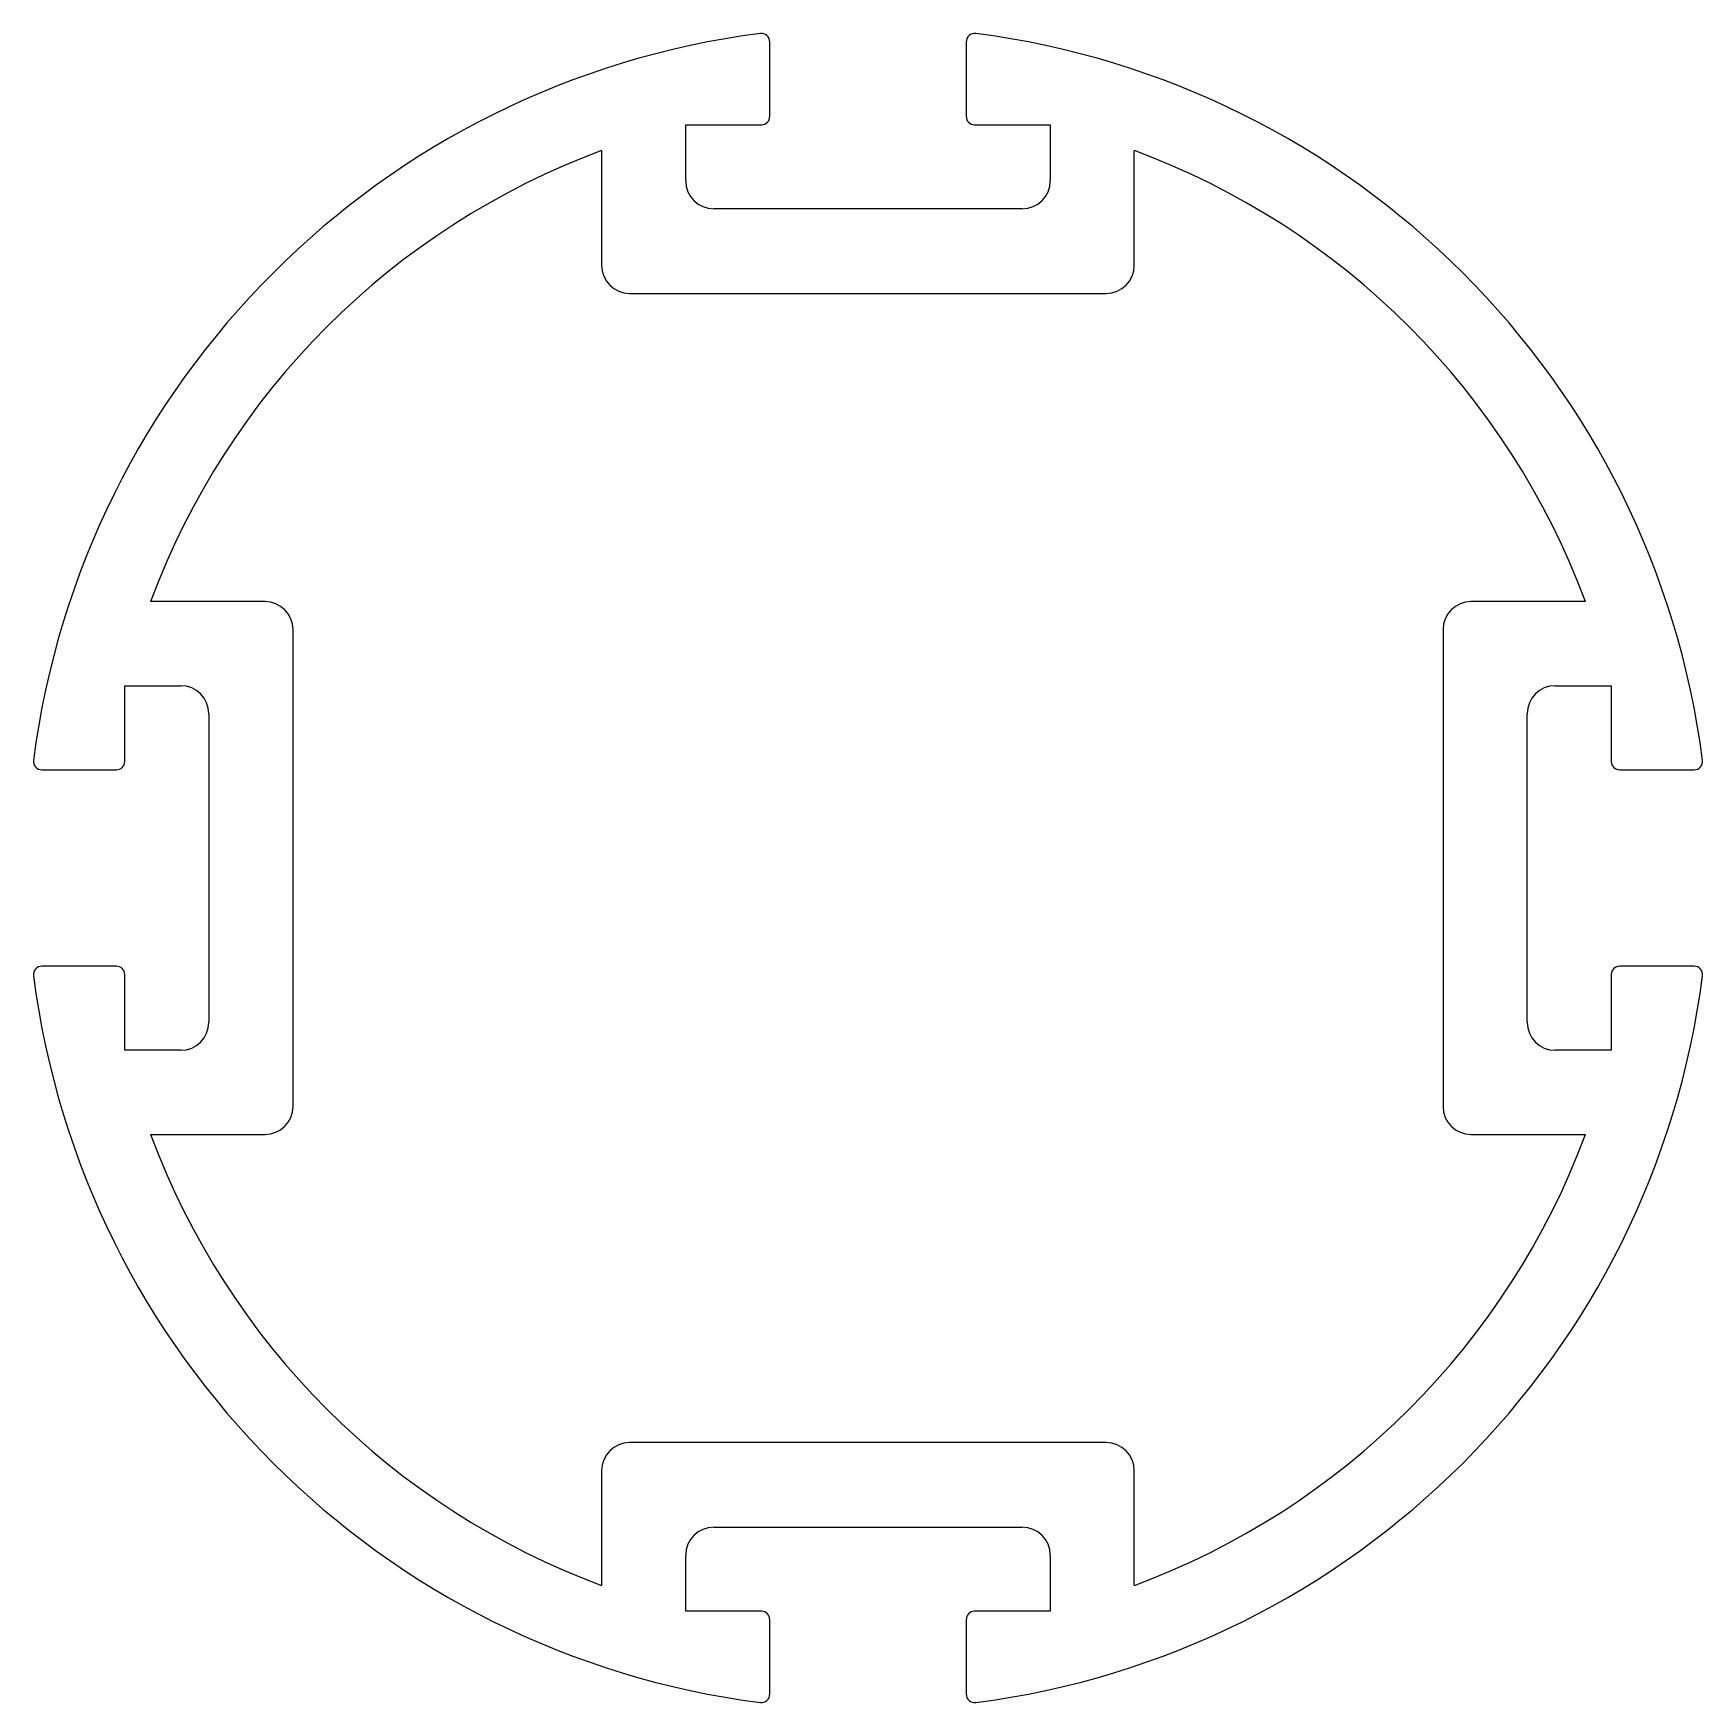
# Model space of a CAD drawing. Extents: x 1754.9 to 1814.4, y 2153.9 to 2213.4.
import ezdxf

# ---------------------------------------------------------------- set-up
doc = ezdxf.new("R2010")
doc.units = 0
doc.layers.get('0').update_dxf_attribs({"linetype": 'CONTINUOUS'})

msp = doc.modelspace()

# ---------------------------------------------------------------- linework, layer by layer
for p, q in [((1781.178, 2210.41), (1781.178, 2213.066)), ((1788.178, 2213.066), (1788.178, 2210.41)), ((1778.178, 2208.11), (1778.178, 2210.11)), ((1778.178, 2210.11), (1780.878, 2210.11)), ((1788.478, 2210.11), (1791.178, 2210.11)), ((1791.178, 2210.11), (1791.178, 2208.11)), ((1775.179, 2209.189), (1775.179, 2205.097)), ((1794.173, 2205.097), (1794.173, 2209.19)), ((1781.178, 2207.11), (1779.178, 2207.11)), ((1788.178, 2207.11), (1781.178, 2207.11)), ((1790.178, 2207.11), (1788.178, 2207.11)), ((1776.179, 2204.097), (1793.173, 2204.097)), ((1763.178, 2193.11), (1759.099, 2193.11)), ((1810.256, 2193.11), (1806.178, 2193.11)), ((1764.178, 2175.11), (1764.178, 2192.11)), ((1805.178, 2192.11), (1805.178, 2175.11)), ((1758.178, 2187.41), (1758.178, 2190.11)), ((1758.178, 2190.11), (1760.178, 2190.11)), ((1809.178, 2190.11), (1811.178, 2190.11)), ((1811.178, 2190.11), (1811.178, 2187.41)), ((1761.178, 2189.11), (1761.178, 2187.11)), ((1808.178, 2187.11), (1808.178, 2189.11)), ((1755.222, 2187.11), (1757.878, 2187.11)), ((1761.178, 2187.11), (1761.178, 2180.11)), ((1808.178, 2180.11), (1808.178, 2187.11)), ((1811.478, 2187.11), (1814.134, 2187.11)), ((1757.878, 2180.11), (1755.222, 2180.11)), ((1761.178, 2180.11), (1761.178, 2178.11)), ((1808.178, 2178.11), (1808.178, 2180.11)), ((1814.134, 2180.11), (1811.478, 2180.11)), ((1758.178, 2177.11), (1758.178, 2179.81)), ((1811.178, 2179.81), (1811.178, 2177.11)), ((1760.178, 2177.11), (1758.178, 2177.11)), ((1811.178, 2177.11), (1809.178, 2177.11)), ((1759.099, 2174.11), (1763.178, 2174.11)), ((1806.178, 2174.11), (1810.256, 2174.11)), ((1793.173, 2163.124), (1776.179, 2163.124)), ((1775.179, 2162.124), (1775.179, 2158.031)), ((1794.173, 2158.03), (1794.173, 2162.124)), ((1779.178, 2160.11), (1781.178, 2160.11)), ((1781.178, 2160.11), (1788.178, 2160.11)), ((1788.178, 2160.11), (1790.178, 2160.11)), ((1778.178, 2157.11), (1778.178, 2159.11)), ((1791.178, 2159.11), (1791.178, 2157.11)), ((1780.878, 2157.11), (1778.178, 2157.11)), ((1781.178, 2154.154), (1781.178, 2156.81)), ((1788.178, 2156.81), (1788.178, 2154.154)), ((1791.178, 2157.11), (1788.478, 2157.11))]:
    msp.add_line(p, q)
for centre, radius, start, end in [((1784.678, 2183.61), 30, 97.35092, 172.64908), ((1780.878, 2213.066), 0.3, 0, 97.35092), ((1788.478, 2213.066), 0.3, 82.64908, 180), ((1784.678, 2183.61), 30, 7.35092, 82.64908), ((1780.878, 2210.41), 0.3, 270, 360), ((1788.478, 2210.41), 0.3, 180, 270), ((1784.678, 2183.61), 27.286, 110.37276, 159.62458), ((1784.678, 2183.61), 27.286, 20.37542, 69.63423), ((1779.178, 2208.11), 1, 180, 270), ((1790.178, 2208.11), 1, 270, 0), ((1776.179, 2205.097), 1, 180, 270), ((1793.173, 2205.097), 1, 270, 0), ((1763.178, 2192.11), 1, 0, 90), ((1806.178, 2192.11), 1, 90, 180), ((1760.178, 2189.11), 1, 0, 90), ((1809.178, 2189.11), 1, 90, 180), ((1755.222, 2187.41), 0.3, 172.64908, 270), ((1757.878, 2187.41), 0.3, 270, 360), ((1811.478, 2187.41), 0.3, 180, 270), ((1814.134, 2187.41), 0.3, 270, 7.35092), ((1755.222, 2179.81), 0.3, 90, 187.35092), ((1757.878, 2179.81), 0.3, 0, 90), ((1811.478, 2179.81), 0.3, 90, 180), ((1814.134, 2179.81), 0.3, 352.64908, 90), ((1784.678, 2183.61), 30, 187.35092, 262.64908), ((1784.678, 2183.61), 30, 277.35092, 352.64908), ((1760.178, 2178.11), 1, 270, 0), ((1809.178, 2178.11), 1, 180, 270), ((1763.178, 2175.11), 1, 270, 0), ((1806.178, 2175.11), 1, 180, 270), ((1784.678, 2183.61), 27.286, 200.37542, 249.62724), ((1784.678, 2183.61), 27.286, 290.36577, 339.62458), ((1776.179, 2162.124), 1, 90, 180), ((1793.173, 2162.124), 1, 0, 90), ((1779.178, 2159.11), 1, 90, 180), ((1790.178, 2159.11), 1, 0, 90), ((1780.878, 2156.81), 0.3, 0, 90), ((1788.478, 2156.81), 0.3, 90, 180), ((1780.878, 2154.154), 0.3, 262.64908, 0), ((1788.478, 2154.154), 0.3, 180, 277.35092)]:
    msp.add_arc(centre, radius, start, end)

doc.saveas('drawing.dxf')
